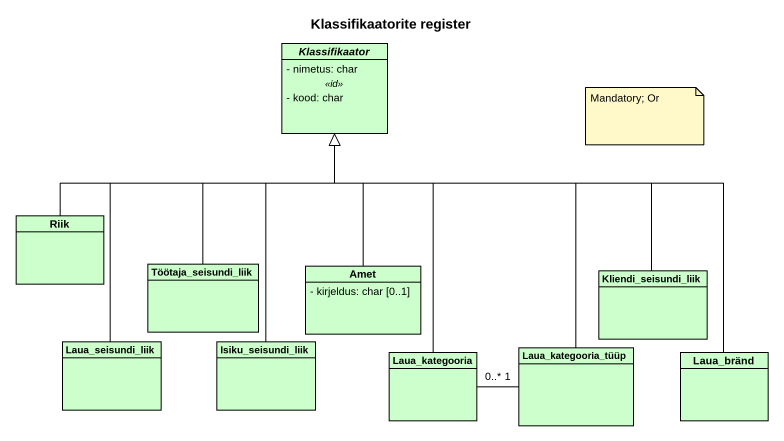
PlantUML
@startuml
title Klassifikaatorite register
hide circle
hide empty members
skinparam classAttributeIconSize 0
abstract class Klassifikaator #CCFFCC {
  - nimetus: char
  .. <<id>> ..
  - kood: char
}
class Riik #CCFFCC
class Töötaja_seisundi_liik #CCFFCC
class Amet #CCFFCC {
  - kirjeldus: char [0..1]
}
class Kliendi_seisundi_liik #CCFFCC
class Laua_seisundi_liik #CCFFCC
class Isiku_seisundi_liik #CCFFCC
class Laua_kategooria #CCFFCC
class Laua_kategooria_tüüp #CCFFCC
class Laua_bränd #CCFFCC
Riik -right-|> Klassifikaator
Töötaja_seisundi_liik -up-|> Klassifikaator
Amet -up-|> Klassifikaator
Kliendi_seisundi_liik -up-|> Klassifikaator
Laua_seisundi_liik -up-|> Klassifikaator
Isiku_seisundi_liik -up-|> Klassifikaator
Laua_kategooria -up-|> Klassifikaator
Laua_kategooria_tüüp -up-|> Klassifikaator
Laua_kategooria_tüüp "1" -left- "0..*" Laua_kategooria
Laua_bränd -up-|> Klassifikaator
note as N1
  Mandatory; Or
end note
@enduml
